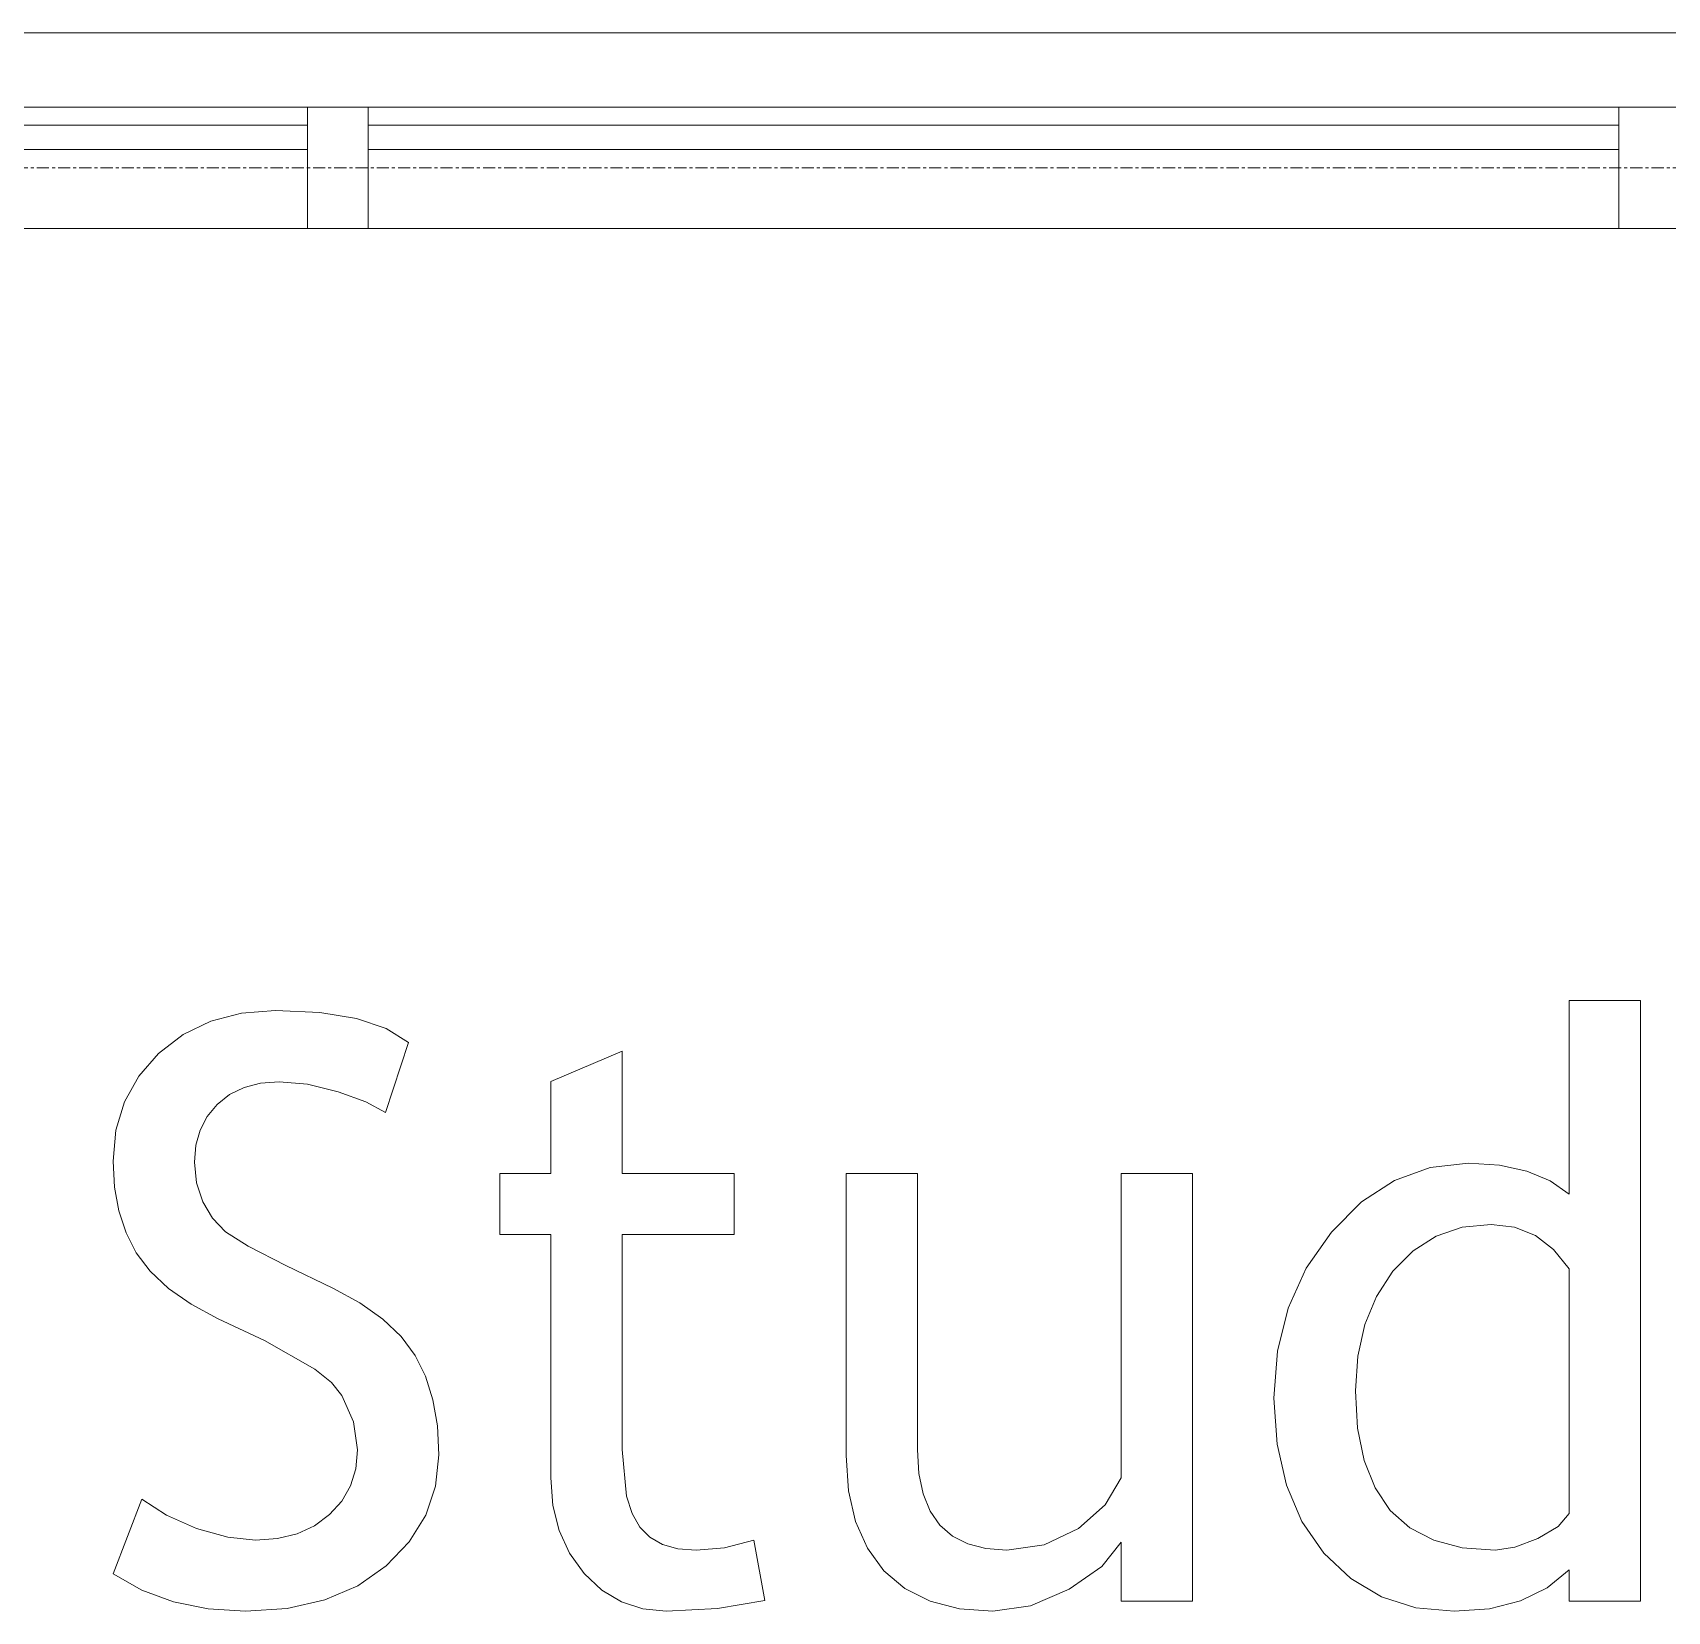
# Model space of a CAD drawing. Header units: inches. Extents: x -1714 to 6424, y -1550 to 970.
# Drawn here: x -895.4 to -828.1, y 607.8 to 672.8 of the extents above; entities that cross this region are included whole.
import ezdxf

# ---------------------------------------------------------------- set-up
doc = ezdxf.new("R2010")
doc.units = ezdxf.units.IN
doc.header["$MEASUREMENT"] = 0
doc.linetypes.add('Grid Line 1_2_', pattern=[0.875, 0.5, -0.125, 0.125, -0.125])
for name, color, linetype, lineweight in [('A-FLOR', 192, 'Continuous', 13), ('A-GENM', 13, 'Continuous', 9), ('A-GLAZ-CURT', 52, 'Continuous', 9), ('A-GLAZ-CWMG', 51, 'Continuous', 9), ('S-GRID', 1, 'Continuous', 9)]:
    doc.layers.add(name, color=color, linetype=linetype, lineweight=lineweight)

# ---------------------------------------------------------------- blocks, each defined once
blk = doc.blocks.new('System Panel - Glazed-1359671-L1 - Architectural')
at = {"layer": 'A-GLAZ-CURT', "lineweight": 13}
for p, q in [((25.75, -0.75), (-25.75, -0.75)), ((-25.75, -0.75), (-25.75, -1.75)), ((25.75, -1.75), (25.75, -0.75)), ((-25.75, -1.75), (25.75, -1.75))]:
    blk.add_line(p, q, dxfattribs=at)
blk = doc.blocks.new('System Panel - Glazed-1359674-L1 - Architectural')
at = {"layer": 'A-GLAZ-CURT', "lineweight": 13}
for p, q in [((25.75, -0.75), (-25.75, -0.75)), ((-25.75, -0.75), (-25.75, -1.75)), ((25.75, -1.75), (25.75, -0.75)), ((-25.75, -1.75), (25.75, -1.75))]:
    blk.add_line(p, q, dxfattribs=at)
blk = doc.blocks.new('Rectangular Mullion - 2_5_ x 5_ rectangular-1359657-L1 - Architectural')
at = {"layer": 'A-GLAZ-CWMG', "lineweight": 20}
for p, q in [((-1.25, 2.5), (1.25, 2.5)), ((-1.25, -2.5), (-1.25, 2.5)), ((1.25, 2.5), (1.25, -2.5)), ((1.25, -2.5), (-1.25, -2.5))]:
    blk.add_line(p, q, dxfattribs=at)
blk = doc.blocks.new('Rectangular Mullion - 2_5_ x 5_ rectangular-1359660-L1 - Architectural')
at = {"layer": 'A-GLAZ-CWMG'}
for p, q in [((-611.601, 669.71), (-560.101, 669.71)), ((-560.101, 664.71), (-611.601, 664.71))]:
    blk.add_line(p, q, dxfattribs=at)
blk = doc.blocks.new('Rectangular Mullion - 2_5_ x 5_ rectangular-1359663-L1 - Architectural')
at = {"layer": 'A-GLAZ-CWMG'}
for p, q in [((-665.601, 669.71), (-614.101, 669.71)), ((-665.601, 664.71), (-614.101, 664.71))]:
    blk.add_line(p, q, dxfattribs=at)

msp = doc.modelspace()

# ---------------------------------------------------------------- linework, layer by layer
at = {"layer": 'A-FLOR'}
msp.add_line((-544.85079, 672.77254), (-1040.85079, 672.77254), dxfattribs=at)
at = {"layer": 'A-GENM'}
for p, q in [((-829.20298, 632.91767), (-832.13857, 632.91767)), ((-832.13857, 632.91767), (-832.13857, 624.92999)), ((-829.20298, 608.17485), (-829.20298, 632.91767)), ((-886.81616, 632.38814), (-888.08758, 632.05764)), ((-885.41164, 632.4983), (-886.81616, 632.38814)), ((-883.59574, 632.41639), (-885.41164, 632.4983)), ((-882.07962, 632.17067), (-883.59574, 632.41639)), ((-880.86328, 631.76113), (-882.07962, 632.17067)), ((-889.2259, 631.5068), (-890.23112, 630.73564)), ((-888.08758, 632.05764), (-889.2259, 631.5068)), ((-879.94673, 631.18777), (-880.86328, 631.76113)), ((-880.89031, 628.3046), (-879.94673, 631.18777)), ((-871.13996, 630.82082), (-874.07555, 629.58237)), ((-871.13996, 625.78838), (-871.13996, 630.82082)), ((-890.23112, 630.73564), (-891.05245, 629.79697)), ((-891.05245, 629.79697), (-891.63912, 628.74363)), ((-886.71316, 629.33091), (-886.03025, 629.50476)), ((-886.03025, 629.50476), (-885.26093, 629.56271)), ((-885.26093, 629.56271), (-884.09374, 629.46033)), ((-884.09374, 629.46033), (-882.83317, 629.15317)), ((-874.07555, 629.58237), (-874.07555, 625.78838)), ((-887.81974, 628.63551), (-887.30966, 629.04116)), ((-887.30966, 629.04116), (-886.71316, 629.33091)), ((-882.83317, 629.15317), (-881.69383, 628.73626)), ((-891.63912, 628.74363), (-891.99112, 627.57562)), ((-888.52006, 627.57644), (-888.22826, 628.13894)), ((-888.22826, 628.13894), (-887.81974, 628.63551)), ((-881.69383, 628.73626), (-880.89031, 628.3046)), ((-891.99112, 627.57562), (-892.10846, 626.29294)), ((-888.69514, 626.948), (-888.52006, 627.57644)), ((-888.7535, 626.25362), (-888.69514, 626.948)), ((-892.10846, 626.29294), (-892.04866, 625.22895)), ((-888.66913, 625.39604), (-888.7535, 626.25362)), ((-836.2864, 626.20775), (-837.86784, 626.03063)), ((-835.00249, 626.12789), (-836.2864, 626.20775)), ((-833.88321, 625.88831), (-835.00249, 626.12789)), ((-888.41604, 624.61874), (-888.66913, 625.39604)), ((-874.07555, 625.78838), (-876.1724, 625.78838)), ((-876.1724, 625.78838), (-876.1724, 623.27217)), ((-866.52689, 625.78838), (-871.13996, 625.78838)), ((-866.52689, 623.27217), (-866.52689, 625.78838)), ((-858.97824, 625.78838), (-861.91383, 625.78838)), ((-861.91383, 625.78838), (-861.91383, 614.17053)), ((-858.97824, 614.40642), (-858.97824, 625.78838)), ((-847.65525, 625.78838), (-850.59084, 625.78838)), ((-850.59084, 625.78838), (-850.59084, 613.25316)), ((-847.65525, 608.17485), (-847.65525, 625.78838)), ((-839.33584, 625.49925), (-840.69039, 624.61362)), ((-837.86784, 626.03063), (-839.33584, 625.49925)), ((-832.92857, 625.48901), (-833.88321, 625.88831)), ((-832.13857, 624.92999), (-832.92857, 625.48901)), ((-892.04866, 625.22895), (-891.86928, 624.24523)), ((-891.86928, 624.24523), (-891.57032, 623.34179)), ((-888.01141, 623.94217), (-888.41604, 624.61874)), ((-840.69039, 624.61362), (-841.93151, 623.37373)), ((-887.47245, 623.38684), (-888.01141, 623.94217)), ((-886.54935, 622.79136), (-887.47245, 623.38684)), ((-837.61904, 623.20828), (-836.54748, 623.57072)), ((-836.54748, 623.57072), (-835.35592, 623.69154)), ((-835.35592, 623.69154), (-834.39063, 623.57686)), ((-834.39063, 623.57686), (-833.53264, 623.23285)), ((-891.57032, 623.34179), (-891.15177, 622.51861)), ((-884.99227, 621.9944), (-886.54935, 622.79136)), ((-876.1724, 623.27217), (-874.07555, 623.27217)), ((-874.07555, 623.27217), (-874.07555, 613.2466)), ((-871.13996, 614.41953), (-871.13996, 623.27217)), ((-871.13996, 623.27217), (-866.52689, 623.27217)), ((-841.93151, 623.37373), (-842.96785, 621.88362)), ((-838.57061, 622.6042), (-837.61904, 623.20828)), ((-833.53264, 623.23285), (-832.78195, 622.65949)), ((-891.15177, 622.51861), (-890.5821, 621.76178)), ((-839.40218, 621.7585), (-838.57061, 622.6042)), ((-832.78195, 622.65949), (-832.13857, 621.85679)), ((-890.5821, 621.76178), (-889.82977, 621.05737)), ((-883.05924, 621.06392), (-884.99227, 621.9944)), ((-842.96785, 621.88362), (-843.7081, 620.2473)), ((-840.07731, 620.72605), (-839.40218, 621.7585)), ((-832.13857, 621.85679), (-832.13857, 611.77881)), ((-889.82977, 621.05737), (-888.89479, 620.40538)), ((-881.94037, 620.45596), (-883.05924, 621.06392)), ((-840.55955, 619.56173), (-840.07731, 620.72605)), ((-888.89479, 620.40538), (-887.77715, 619.80581)), ((-881.00171, 619.79189), (-881.94037, 620.45596)), ((-843.7081, 620.2473), (-844.15224, 618.46477)), ((-887.77715, 619.80581), (-885.87688, 618.9081)), ((-880.24324, 619.07171), (-881.00171, 619.79189)), ((-840.84889, 618.26553), (-840.55955, 619.56173)), ((-885.87688, 618.9081), (-883.79641, 617.72944)), ((-879.66497, 618.29542), (-880.24324, 619.07171)), ((-879.23781, 617.43641), (-879.66497, 618.29542)), ((-844.15224, 618.46477), (-844.30029, 616.53604)), ((-840.94533, 616.83746), (-840.84889, 618.26553)), ((-883.79641, 617.72944), (-883.1174, 617.17513)), ((-878.93271, 616.46805), (-879.23781, 617.43641)), ((-883.1174, 617.17513), (-882.67919, 616.64416)), ((-882.67919, 616.64416), (-882.20248, 615.56379)), ((-840.85544, 615.29861), (-840.94533, 616.83746)), ((-878.74964, 615.39035), (-878.93271, 616.46805)), ((-844.30029, 616.53604), (-844.1717, 614.64048)), ((-882.20248, 615.56379), (-882.04358, 614.39987)), ((-878.68862, 614.20329), (-878.74964, 615.39035)), ((-840.58576, 613.96494), (-840.85544, 615.29861)), ((-844.1717, 614.64048), (-843.78591, 612.94436)), ((-882.04358, 614.39987), (-882.11545, 613.62645)), ((-878.82418, 612.90771), (-878.68862, 614.20329)), ((-870.95976, 612.49633), (-871.13996, 614.41953)), ((-861.91383, 614.17053), (-861.81656, 612.72157)), ((-858.9207, 613.43735), (-858.97824, 614.40642)), ((-840.13628, 612.83645), (-840.58576, 613.96494)), ((-882.11545, 613.62645), (-882.33108, 612.92471)), ((-858.74807, 612.59748), (-858.9207, 613.43735)), ((-882.33108, 612.92471), (-882.69045, 612.29463)), ((-879.23085, 611.7141), (-878.82418, 612.90771)), ((-874.07555, 613.2466), (-873.98975, 612.11136)), ((-861.81656, 612.72157), (-861.52476, 611.4479)), ((-850.59084, 613.25316), (-851.24447, 612.1433)), ((-843.78591, 612.94436), (-843.14293, 611.4477)), ((-839.50703, 611.91314), (-840.13628, 612.83645)), ((-890.92243, 612.36855), (-892.10846, 609.29535)), ((-889.90594, 611.71246), (-890.92243, 612.36855)), ((-882.69045, 612.29463), (-883.19357, 611.73622)), ((-873.98975, 612.11136), (-873.73236, 611.07768)), ((-870.73452, 611.77799), (-870.95976, 612.49633)), ((-858.46037, 611.88683), (-858.74807, 612.59748)), ((-851.24447, 612.1433), (-852.3535, 611.17269)), ((-888.66504, 611.17269), (-889.90594, 611.71246)), ((-883.81546, 611.27897), (-884.53113, 610.95236)), ((-883.19357, 611.73622), (-883.81546, 611.27897)), ((-879.90864, 610.62247), (-879.23085, 611.7141)), ((-870.41917, 611.22183), (-870.73452, 611.77799)), ((-861.52476, 611.4479), (-861.03843, 610.34951)), ((-858.05759, 611.30538), (-858.46037, 611.88683)), ((-857.53972, 610.85315), (-858.05759, 611.30538)), ((-843.14293, 611.4477), (-842.24276, 610.15048)), ((-838.69798, 611.19501), (-839.50703, 611.91314)), ((-832.13857, 611.77881), (-832.59234, 611.2546)), ((-887.38317, 610.81147), (-888.66504, 611.17269)), ((-886.24383, 610.69107), (-887.38317, 610.81147)), ((-885.34059, 610.75639), (-886.24383, 610.69107)), ((-884.53113, 610.95236), (-885.34059, 610.75639)), ((-880.85755, 609.63282), (-879.90864, 610.62247)), ((-873.73236, 611.07768), (-873.30336, 610.14556)), ((-870.0039, 610.80615), (-870.41917, 611.22183)), ((-869.47886, 610.50923), (-870.0039, 610.80615)), ((-865.71437, 610.69107), (-866.92661, 610.37654)), ((-865.26878, 608.20106), (-865.71437, 610.69107)), ((-856.90678, 610.53012), (-857.53972, 610.85315)), ((-852.3535, 611.17269), (-853.75741, 610.49695)), ((-851.39108, 609.60087), (-850.59084, 610.59933)), ((-850.59084, 610.59933), (-850.59084, 608.17485)), ((-837.70914, 610.68206), (-838.69798, 611.19501)), ((-836.54052, 610.37429), (-837.70914, 610.68206)), ((-833.42944, 610.7566), (-834.38449, 610.39292)), ((-832.59234, 611.2546), (-833.42944, 610.7566)), ((-873.30336, 610.14556), (-872.70277, 609.31501)), ((-868.84408, 610.33108), (-869.47886, 610.50923)), ((-868.09953, 610.2717), (-868.84408, 610.33108)), ((-866.92661, 610.37654), (-868.09953, 610.2717)), ((-861.03843, 610.34951), (-860.35757, 609.42641)), ((-856.15875, 610.33631), (-856.90678, 610.53012)), ((-855.29565, 610.2717), (-856.15875, 610.33631)), ((-853.75741, 610.49695), (-855.29565, 610.2717)), ((-842.24276, 610.15048), (-841.13577, 609.10267)), ((-835.1921, 610.2717), (-836.54052, 610.37429)), ((-834.38449, 610.39292), (-835.1921, 610.2717)), ((-892.10846, 609.29535), (-890.91997, 608.62166)), ((-882.03334, 608.81148), (-880.85755, 609.63282)), ((-872.70277, 609.31501), (-871.97727, 608.63272)), ((-860.35757, 609.42641), (-859.49364, 608.69538)), ((-852.73028, 608.66302), (-851.39108, 609.60087)), ((-833.04652, 608.71749), (-832.13857, 609.46572)), ((-832.13857, 609.46572), (-832.13857, 608.17485)), ((-890.91997, 608.62166), (-889.61517, 608.14045)), ((-883.39179, 608.22481), (-882.03334, 608.81148)), ((-871.97727, 608.63272), (-871.17355, 608.14536)), ((-859.49364, 608.69538), (-858.45812, 608.17321)), ((-854.32012, 607.98237), (-852.73028, 608.66302)), ((-841.13577, 609.10267), (-839.87234, 608.35423)), ((-834.13876, 608.18304), (-833.04652, 608.71749)), ((-889.61517, 608.14045), (-888.19406, 607.85172)), ((-884.93289, 607.87281), (-883.39179, 608.22481)), ((-871.17355, 608.14536), (-870.2916, 607.85295)), ((-867.21165, 607.86688), (-865.26878, 608.20106)), ((-858.45812, 608.17321), (-857.251, 607.85991)), ((-855.87228, 607.75548), (-854.32012, 607.98237)), ((-850.59084, 608.17485), (-847.65525, 608.17485)), ((-839.87234, 608.35423), (-838.45246, 607.90517)), ((-838.45246, 607.90517), (-836.87613, 607.75548)), ((-835.4153, 607.86237), (-834.13876, 608.18304)), ((-832.13857, 608.17485), (-829.20298, 608.17485)), ((-888.19406, 607.85172), (-886.65665, 607.75548)), ((-886.65665, 607.75548), (-884.93289, 607.87281)), ((-870.2916, 607.85295), (-869.33143, 607.75548)), ((-869.33143, 607.75548), (-867.21165, 607.86688)), ((-857.251, 607.85991), (-855.87228, 607.75548)), ((-836.87613, 607.75548), (-835.4153, 607.86237))]:
    msp.add_line(p, q, dxfattribs=at)
at = {"layer": 'S-GRID', "linetype": 'Grid Line 1_2_'}
msp.add_line((-1714.24651, 667.21004), (1936.33324, 667.21004), dxfattribs=at)

# ---------------------------------------------------------------- block references
at = {"layer": 'A-GLAZ-CURT', "rotation": 180}
for name, p in [('System Panel - Glazed-1359674-L1 - Architectural', (-909.85079, 667.21004)), ('System Panel - Glazed-1359671-L1 - Architectural', (-855.85079, 667.21004))]:
    msp.add_blockref(name, p, dxfattribs=at)
at = {"layer": 'A-GLAZ-CWMG'}
for name, p in [('Rectangular Mullion - 2_5_ x 5_ rectangular-1359660-L1 - Architectural', (-324, 0)), ('Rectangular Mullion - 2_5_ x 5_ rectangular-1359663-L1 - Architectural', (-216, 0))]:
    msp.add_blockref(name, p, dxfattribs=at)
at = {"layer": 'A-GLAZ-CWMG', "extrusion": (0, 0, -1)}
for p in [(882.85079, 667.21004), (828.85079, 667.21004)]:
    msp.add_blockref('Rectangular Mullion - 2_5_ x 5_ rectangular-1359657-L1 - Architectural', p, dxfattribs=at)

doc.saveas('drawing.dxf')
